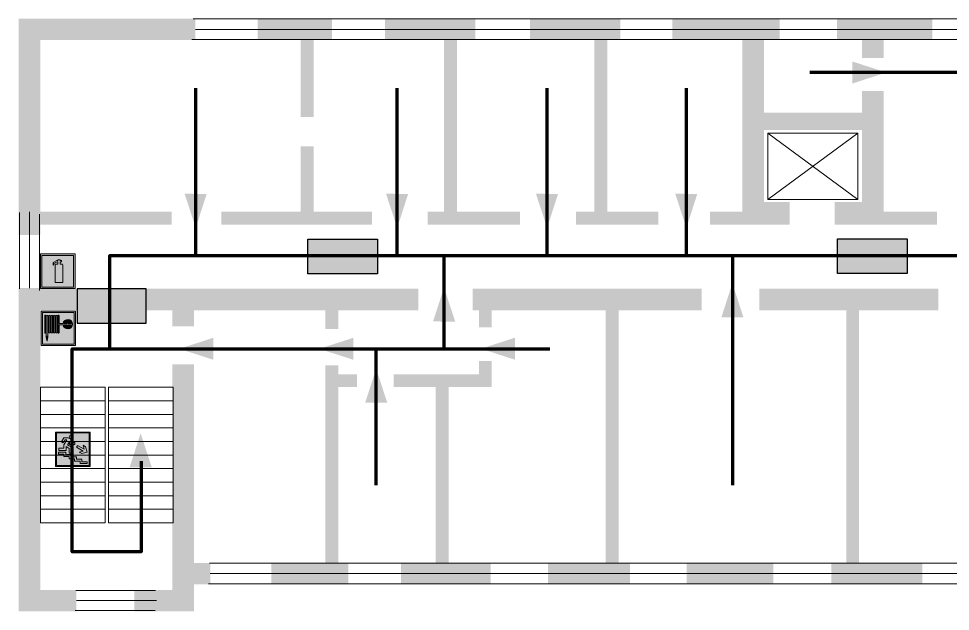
# Model space of a CAD drawing. Header units: millimetres. Extents: x 13114 to 67229, y 22859 to 38520.
# Drawn here: x 22593.3 to 22809.6, y 36075.2 to 36213 of the extents above; entities that cross this region are included whole.
import ezdxf

# ---------------------------------------------------------------- set-up
doc = ezdxf.new("R2010")
doc.units = ezdxf.units.MM
doc.layers.add('План_Штампы', color=7, linetype='Continuous')

# ---------------------------------------------------------------- blocks, each defined once
blk = doc.blocks.new('вниз')
at = {"lineweight": 0, "true_color": 0xffffff}
h = blk.add_hatch(color=7, dxfattribs=at)
h.dxf.hatch_style = 1
h.paths.add_polyline_path([(40994.51, -4472.22), (40986.51, -4472.22), (40986.51, -4480.22), (40994.51, -4480.22)])
h.paths.add_polyline_path([(40994.31, -4472.42), (40994.31, -4480.01), (40986.71, -4480.01), (40986.71, -4472.42)], flags=16)
h.paths.add_polyline_path([(40988.43, -4473.53), (40989.43, -4473.53), (40990.19, -4473.96), (40990.19, -4474.6), (40991, -4474.6), (40991, -4475.06), (40989.73, -4475.06), (40989.73, -4474.46), (40989.3, -4475.18), (40990.17, -4475.7), (40990.17, -4477.11), (40989.63, -4477.11), (40989.63, -4476.01), (40988.94, -4475.59), (40988.94, -4476.46), (40988.94, -4476.46), (40987.47, -4476.46), (40987.26, -4476.46), (40987.26, -4475.92), (40988.4, -4475.92), (40988.4, -4475.2), (40989.1, -4473.99), (40988.66, -4473.99), (40988.24, -4474.7), (40987.86, -4474.47), (40988.41, -4473.56)], flags=0)
h.paths.add_polyline_path([(40990.55, -4473.29, -1), (40989.69, -4473.29, -1)], flags=0)
h.paths.add_polyline_path([(40988.85, -4476.89), (40988.85, -4477.43), (40990.1, -4477.43), (40990.1, -4477.99), (40991.34, -4477.99), (40991.34, -4478.54), (40992.59, -4478.54), (40992.59, -4479.09), (40993.83, -4479.09), (40993.83, -4479.52), (40992.17, -4479.52), (40992.17, -4478.97), (40990.91, -4478.97), (40990.91, -4478.41), (40989.68, -4478.41), (40989.68, -4477.86), (40988.43, -4477.86), (40988.43, -4477.31), (40987.6, -4477.31), (40987.18, -4477.31), (40987.18, -4476.89)], flags=0)
h.paths.add_polyline_path([(40991.61, -4475.33), (40993.12, -4476.2), (40992.9, -4475.27), (40993.48, -4475.6), (40993.83, -4476.88), (40992.56, -4477.22), (40991.97, -4476.88), (40992.9, -4476.61), (40991.38, -4475.74), (40991.58, -4475.39)], flags=0)
h.paths.add_polyline_path([(40990.19, -4473.96), (40989.43, -4473.53), (40988.43, -4473.53), (40988.41, -4473.56), (40987.86, -4474.47), (40988.24, -4474.7), (40988.66, -4473.99), (40989.1, -4473.99), (40988.4, -4475.2), (40988.4, -4475.92), (40987.26, -4475.92), (40987.26, -4476.46), (40987.47, -4476.46), (40988.94, -4476.46), (40988.94, -4476.27), (40988.94, -4475.59), (40989.63, -4476.01), (40989.63, -4477.11), (40990.17, -4477.11), (40990.17, -4475.7), (40989.3, -4475.18), (40989.73, -4474.46), (40989.73, -4475.06), (40991, -4475.06), (40991, -4474.6), (40990.19, -4474.6)], flags=0)
h.paths.add_polyline_path([(40990.55, -4473.29, 1), (40989.69, -4473.29, 1)], flags=0)
h.paths.add_polyline_path([(40991.61, -4475.33), (40991.58, -4475.39), (40991.38, -4475.74), (40992.9, -4476.61), (40991.97, -4476.88), (40992.56, -4477.22), (40993.83, -4476.88), (40993.48, -4475.6), (40992.9, -4475.27), (40993.12, -4476.2)], flags=0)
h.paths.add_polyline_path([(40990.1, -4477.43), (40988.85, -4477.43), (40988.85, -4476.89), (40987.18, -4476.89), (40987.18, -4477.31), (40987.6, -4477.31), (40988.43, -4477.31), (40988.43, -4477.86), (40989.68, -4477.86), (40989.68, -4478.41), (40990.91, -4478.41), (40990.91, -4478.97), (40992.17, -4478.97), (40992.17, -4479.52), (40993.83, -4479.52), (40993.83, -4479.09), (40992.59, -4479.09), (40992.59, -4478.54), (40991.34, -4478.54), (40991.34, -4477.99), (40990.1, -4477.99)], flags=0)
at = {"lineweight": 0}
h = blk.add_hatch(color=126, dxfattribs=at)
h.dxf.hatch_style = 1
h.paths.add_polyline_path([(40994.31, -4472.42), (40986.71, -4472.42), (40986.71, -4480.01), (40994.31, -4480.01)])
h.paths.add_polyline_path([(40988.43, -4473.53), (40989.43, -4473.53), (40990.19, -4473.96), (40990.19, -4474.6), (40991, -4474.6), (40991, -4475.06), (40989.73, -4475.06), (40989.73, -4474.46), (40989.3, -4475.18), (40990.17, -4475.7), (40990.17, -4477.11), (40989.63, -4477.11), (40989.63, -4476.01), (40988.94, -4475.59), (40988.94, -4476.46), (40988.94, -4476.46), (40987.47, -4476.46), (40987.26, -4476.46), (40987.26, -4475.92), (40988.4, -4475.92), (40988.4, -4475.2), (40989.1, -4473.99), (40988.66, -4473.99), (40988.24, -4474.7), (40987.86, -4474.47), (40988.41, -4473.56)], flags=16)
h.paths.add_polyline_path([(40990.55, -4473.29, -1), (40989.69, -4473.29, -1)], flags=16)
h.paths.add_polyline_path([(40988.85, -4476.89), (40988.85, -4477.43), (40990.1, -4477.43), (40990.1, -4477.99), (40991.34, -4477.99), (40991.34, -4478.54), (40992.59, -4478.54), (40992.59, -4479.09), (40993.83, -4479.09), (40993.83, -4479.52), (40992.17, -4479.52), (40992.17, -4478.97), (40990.91, -4478.97), (40990.91, -4478.41), (40989.68, -4478.41), (40989.68, -4477.86), (40988.43, -4477.86), (40988.43, -4477.31), (40987.6, -4477.31), (40987.18, -4477.31), (40987.18, -4476.89)], flags=16)
h.paths.add_polyline_path([(40991.61, -4475.33), (40993.12, -4476.2), (40992.9, -4475.27), (40993.48, -4475.6), (40993.83, -4476.88), (40992.56, -4477.22), (40991.97, -4476.88), (40992.9, -4476.61), (40991.38, -4475.74), (40991.58, -4475.39)], flags=16)
at = {"lineweight": 0, "true_color": 0xffffff}
h = blk.add_hatch(color=7, dxfattribs=at)
h.dxf.hatch_style = 1
h.paths.add_polyline_path([(40989.73, -4474.46), (40989.73, -4475.06), (40991, -4475.06), (40991, -4474.6), (40990.19, -4474.6), (40990.19, -4473.96), (40989.43, -4473.53), (40988.43, -4473.53), (40988.41, -4473.56), (40987.86, -4474.47), (40988.24, -4474.7), (40988.66, -4473.99), (40989.1, -4473.99), (40988.4, -4475.2), (40988.4, -4475.92), (40987.26, -4475.92), (40987.26, -4476.46), (40987.47, -4476.46), (40988.94, -4476.46), (40988.94, -4475.59), (40989.63, -4476.01), (40989.63, -4477.11), (40990.17, -4477.11), (40990.17, -4475.7), (40989.3, -4475.18)])
h.paths.add_polyline_path([(40989.69, -4473.29, 1), (40990.55, -4473.29, 1)])
h.paths.add_polyline_path([(40991.61, -4475.33), (40991.58, -4475.39), (40991.38, -4475.74), (40992.9, -4476.61), (40991.97, -4476.88), (40992.56, -4477.22), (40993.83, -4476.88), (40993.48, -4475.6), (40992.9, -4475.27), (40993.12, -4476.2)])
h.paths.add_polyline_path([(40990.1, -4477.43), (40988.85, -4477.43), (40988.85, -4476.89), (40987.18, -4476.89), (40987.18, -4477.31), (40987.6, -4477.31), (40988.43, -4477.31), (40988.43, -4477.86), (40989.68, -4477.86), (40989.68, -4478.41), (40990.91, -4478.41), (40990.91, -4478.97), (40992.17, -4478.97), (40992.17, -4479.52), (40993.83, -4479.52), (40993.83, -4479.09), (40992.59, -4479.09), (40992.59, -4478.54), (40991.34, -4478.54), (40991.34, -4477.99), (40990.1, -4477.99)])
at = {"color": 126, "lineweight": 0}
for points in [[(40986.51, -4472.22), (40994.51, -4472.22), (40994.51, -4480.22), (40986.51, -4480.22)], [(40986.71, -4472.42), (40994.31, -4472.42), (40994.31, -4480.01), (40986.71, -4480.01)]]:
    blk.add_lwpolyline(points, close=True, dxfattribs=at)
for points in [[(40987.47, -4476.46), (40987.26, -4476.46), (40987.26, -4475.92), (40988.4, -4475.92), (40988.4, -4475.2), (40989.1, -4473.99), (40988.66, -4473.99), (40988.24, -4474.7), (40987.86, -4474.47), (40988.41, -4473.56), (40988.43, -4473.53), (40989.43, -4473.53), (40990.19, -4473.96), (40990.19, -4474.6), (40991, -4474.6), (40991, -4475.06), (40989.73, -4475.06), (40989.73, -4474.46), (40989.3, -4475.18), (40990.17, -4475.7), (40990.17, -4477.11), (40989.63, -4477.11), (40989.63, -4476.01), (40988.94, -4475.59), (40988.94, -4476.46)], [(40987.47, -4476.46), (40988.94, -4476.46), (40988.94, -4476.27)], [(40991.58, -4475.39), (40991.38, -4475.74), (40992.9, -4476.61), (40991.97, -4476.88), (40992.56, -4477.22), (40993.83, -4476.88), (40993.48, -4475.6), (40992.9, -4475.27), (40993.12, -4476.2), (40991.61, -4475.33), (40991.58, -4475.39)], [(40987.6, -4477.31), (40987.18, -4477.31), (40987.18, -4476.89), (40988.85, -4476.89), (40988.85, -4477.43), (40990.1, -4477.43), (40990.1, -4477.99), (40991.34, -4477.99), (40991.34, -4478.54), (40992.59, -4478.54), (40992.59, -4479.09), (40993.83, -4479.09), (40993.83, -4479.52), (40992.17, -4479.52), (40992.17, -4478.97), (40990.91, -4478.97), (40990.91, -4478.41), (40989.68, -4478.41), (40989.68, -4477.86), (40988.43, -4477.86), (40988.43, -4477.31), (40987.6, -4477.31)]]:
    blk.add_lwpolyline(points, dxfattribs=at)
blk.add_circle((40990.12, -4473.29), 0.432, dxfattribs=at)
blk = doc.blocks.new('A$C7B4425F7')
at = {"true_color": 0xffffff}
blk.add_hatch(color=7, dxfattribs=at).paths.add_polyline_path([(0, 0), (-16, 0), (-16, -8), (0, -8)])
h = blk.add_hatch(color=126)
h.paths.add_polyline_path([(-0.2, -0.2), (-15.8, -0.2), (-15.8, -7.8), (-0.2, -7.8)])
h.paths.add_polyline_path([(-11.76, -2.03), (-11.76, -3.66), (-11.17, -3.66, -0.568275), (-11.17, -6.18), (-12.58, -6.18), (-12.58, -2.03)], flags=16)
h.paths.add_polyline_path([(-13.33, -4.12, -0.495768), (-13.59, -6.18), (-15.03, -6.18), (-15.03, -2.03), (-13.59, -2.03, -0.487973)], flags=16)
h.paths.add_polyline_path([(-10.25, -2.03), (-9.48, -2.03), (-9.48, -6.18), (-10.25, -6.18)], flags=16)
h.paths.add_polyline_path([(-13.84, -3.69), (-14.24, -3.69), (-14.24, -3.03), (-13.9, -3.03, -0.692621)], flags=0)
h.paths.add_polyline_path([(-9.15, -2.03), (-8.4, -2.03), (-8.04, -3.07), (-7.68, -2.03), (-6.93, -2.03), (-7.64, -4.1), (-6.93, -6.18), (-7.68, -6.18), (-8.04, -5.14), (-8.4, -6.18), (-9.15, -6.18), (-8.44, -4.1)], flags=16)
h.paths.add_polyline_path([(-11.76, -4.46), (-11.42, -4.46, -0.692621), (-11.36, -5.12), (-11.76, -5.12)], flags=0)
h.paths.add_polyline_path([(-13.9, -5.2), (-14.24, -5.2), (-14.24, -4.55), (-13.84, -4.55, -0.708038)], flags=0)
edge = h.paths.add_edge_path(flags=16)
edge.add_ellipse((-5.51, -4.08), major_axis=(0, 2.05), ratio=0.586184, start_angle=0, end_angle=360)
edge = h.paths.add_edge_path(flags=0)
edge.add_ellipse((-5.51, -4.08), major_axis=(0, 1.14), ratio=0.454828, start_angle=0, end_angle=360)
h.paths.add_polyline_path([(-4.13, -4.96, 0.377264), (-3.48, -4.52, 0.0555), (-3.16, -2.03), (-1.66, -2.03), (-1.66, -4.96), (-0.96, -4.96), (-0.96, -7.01), (-1.75, -7.01), (-1.75, -6.18), (-3.3, -6.18), (-3.3, -7.02), (-4.13, -7.02)], flags=16)
h.paths.add_polyline_path([(-2.73, -2.91), (-2.28, -2.91), (-2.28, -4.96), (-3.05, -4.96, 0.079136)], flags=0)
at = {"color": 126}
blk.add_lwpolyline([(-16, -8), (0, -8), (0, 0), (-16, 0)], close=True, dxfattribs=at)
blk = doc.blocks.new('A$C32E8229D')
at = {"true_color": 0xffffff}
blk.add_hatch(color=7, dxfattribs=at).paths.add_polyline_path([(0, 0), (0, -8), (16, -8), (16, 0)])
h = blk.add_hatch(color=126)
h.paths.add_polyline_path([(0.2, -0.2), (15.8, -0.2), (15.8, -7.8), (0.2, -7.8)])
h.paths.add_polyline_path([(13.49, -2.05), (12.08, -2.05), (11.37, -2.63, 0.162397), (11.29, -2.84), (11.29, -3.63), (10.35, -3.63), (10.35, -4.05), (11.68, -4.05), (11.68, -3.48), (12.26, -4.28), (11.29, -5.1), (11.29, -6.78), (11.85, -6.78), (11.85, -5.44), (12.8, -4.64), (12.8, -5.94), (14.46, -5.94), (14.46, -5.39), (13.45, -5.39), (13.45, -3.97), (12.46, -2.59), (13.15, -2.59), (13.69, -3.34), (14.18, -3)], flags=16)
h.paths.add_polyline_path([(10.74, -1.82, 1), (11.8, -1.82, 1)], flags=16)
h.paths.add_polyline_path([(9.39, -3.59), (5.99, -3.59), (6.56, -3.03), (5.91, -3.03), (5.1, -3.83), (5.91, -4.64), (6.56, -4.64), (5.99, -4.09), (9.39, -4.09)], flags=16)
h.paths.add_polyline_path([(4.29, -1.08), (1.72, -1.08), (1.72, -6.6), (4.29, -6.6)], flags=16)
at = {"color": 126}
blk.add_lwpolyline([(16, -8), (0, -8), (0, 0), (16, 0)], close=True, dxfattribs=at)
blk = doc.blocks.new('A$C3AD82952')
at = {"true_color": 0xf5f5ff}
h = blk.add_hatch(color=7, dxfattribs=at)
h.dxf.hatch_style = 1
h.paths.add_polyline_path([(8.21, 8.73, 0.414214), (7.89, 9.05), (7.22, 9.05), (7.22, 9.92), (7.59, 9.92, 1), (7.57, 10.36), (7.22, 10.36), (7.22, 10.6), (6.43, 10.6), (6.43, 10.36), (6.01, 10.36), (4.74, 9.59), (4.74, 8.69), (4.98, 8.73), (4.98, 9.26), (6.12, 9.91), (6.43, 9.91), (6.43, 9.05), (5.76, 9.05, 0.414214), (5.44, 8.73), (5.44, 2.2), (8.21, 2.2)], flags=0)
h.paths.add_polyline_path([(12.8, 12.8), (0, 12.8), (0, 0), (12.8, 0)])
h.paths.add_polyline_path([(0.51, 12.29), (12.29, 12.29), (12.29, 0.51), (0.51, 0.51)], flags=16)
h.paths.add_polyline_path([(4.74, 9.59), (6.01, 10.36), (6.43, 10.36), (6.43, 10.6), (7.22, 10.6), (7.22, 10.36), (7.59, 10.36, -0.94586), (7.59, 9.92), (7.22, 9.92), (7.22, 9.05), (7.89, 9.05, -0.414214), (8.21, 8.73), (8.21, 2.2), (5.44, 2.2), (5.44, 8.73, -0.414214), (5.76, 9.05), (6.43, 9.05), (6.43, 9.91), (6.12, 9.91), (4.98, 9.26), (4.98, 8.73), (4.74, 8.69)], flags=0)
h = blk.add_hatch(color=242)
h.dxf.hatch_style = 1
h.paths.add_polyline_path([(12.29, 12.29), (0.51, 12.29), (0.51, 0.51), (12.29, 0.51)])
h.paths.add_polyline_path([(4.74, 8.69), (4.74, 9.59), (6.01, 10.36), (6.43, 10.36), (6.43, 10.6), (7.22, 10.6), (7.22, 10.36), (7.59, 10.36, -0.94586), (7.59, 9.92), (7.22, 9.92), (7.22, 9.05), (7.89, 9.05, -0.414214), (8.21, 8.73), (8.21, 2.2), (5.44, 2.2), (5.44, 8.73, -0.414214), (5.76, 9.05), (6.43, 9.05), (6.43, 9.91), (6.12, 9.91), (4.98, 9.26), (4.98, 8.73)], flags=16)
h = blk.add_hatch(color=7, dxfattribs=at)
h.dxf.hatch_style = 1
h.paths.add_polyline_path([(8.21, 8.73, 0.414214), (7.89, 9.05), (7.22, 9.05), (7.22, 9.92), (7.59, 9.92, 1), (7.57, 10.36), (7.22, 10.36), (7.22, 10.6), (6.43, 10.6), (6.43, 10.36), (6.01, 10.36), (4.74, 9.59), (4.74, 8.69), (4.98, 8.73), (4.98, 9.26), (6.12, 9.91), (6.43, 9.91), (6.43, 9.05), (5.76, 9.05, 0.414214), (5.44, 8.73), (5.44, 2.2), (8.21, 2.2)])
at = {"color": 242, "lineweight": 5}
for p, q in [((0, 0), (0, 12.8)), ((0, 12.8), (12.8, 12.8)), ((7.22, 10.6), (6.43, 10.6)), ((6.43, 10.6), (6.43, 10.36)), ((7.22, 10.36), (7.22, 10.6)), ((12.8, 0), (12.8, 12.8)), ((6.01, 10.36), (4.74, 9.59)), ((4.74, 9.59), (4.74, 8.69)), ((4.74, 8.69), (4.98, 8.73)), ((4.98, 9.26), (6.12, 9.91)), ((4.98, 8.73), (4.98, 9.26)), ((5.44, 2.2), (5.44, 8.73)), ((5.76, 9.05), (6.43, 9.05)), ((6.01, 10.36), (6.43, 10.36)), ((6.12, 9.91), (6.43, 9.91)), ((6.43, 9.91), (6.43, 9.05)), ((7.59, 10.36), (7.22, 10.36)), ((7.22, 9.05), (7.22, 9.92)), ((7.59, 9.92), (7.22, 9.92)), ((7.89, 9.05), (7.22, 9.05)), ((8.21, 2.2), (8.21, 8.73)), ((0, 0), (12.8, 0)), ((5.44, 2.2), (8.21, 2.2))]:
    blk.add_line(p, q, dxfattribs=at)
blk.add_lwpolyline([(0.51, 12.29), (12.29, 12.29), (12.29, 0.51), (0.51, 0.51)], close=True, dxfattribs=at)
for centre, radius, start, end in [((5.76, 8.73), 0.32, 90, 180), ((7.58, 10.14), 0.223, 273.1875, 86.8125), ((7.89, 8.73), 0.32, 0, 90)]:
    blk.add_arc(centre, radius, start, end, dxfattribs=at)
blk = doc.blocks.new('A$C37112FD5')
at = {"true_color": 0xf5f5ff}
h = blk.add_hatch(color=7, dxfattribs=at)
h.dxf.hatch_style = 1
h.paths.add_polyline_path([(12.8, -7.4), (0, -7.4), (0, -20.2), (12.8, -20.2)])
h.paths.add_polyline_path([(12.29, -7.91), (12.29, -19.69), (0.51, -19.69), (0.51, -7.91)], flags=16)
h.paths.add_polyline_path([(4.98, -9.04, -0.42597), (5.17, -9.22), (5.17, -12.25), (5.17, -15.29, -0.432244), (4.98, -15.47), (4.83, -15.47, -0.42597), (4.64, -15.29), (4.64, -12.25), (4.64, -9.22, -0.432244), (4.83, -9.04)], flags=0)
h.paths.add_polyline_path([(4.28, -9.22), (4.28, -12.25), (4.28, -15.29, -0.432244), (4.09, -15.47), (3.94, -15.47, -0.42597), (3.75, -15.29), (3.75, -12.25), (3.75, -9.22, -0.432244), (3.94, -9.04), (4.09, -9.04, -0.42597)], flags=0)
h.paths.add_polyline_path([(5.72, -9.04), (5.87, -9.04, -0.42597), (6.06, -9.22), (6.06, -12.25), (6.06, -15.29, -0.432244), (5.87, -15.47), (5.72, -15.47, -0.42597), (5.53, -15.29), (5.53, -12.25), (5.53, -9.22, -0.432244)], flags=0)
h.paths.add_polyline_path([(6.42, -8.9), (6.5, -8.9, -0.42597), (6.69, -9.08), (6.69, -12.03), (8.21, -12.03, -15.824349), (8.21, -12.47), (6.69, -12.47), (6.69, -15.42, -0.432244), (6.5, -15.6), (6.42, -15.6)], flags=0)
h.paths.add_polyline_path([(3.39, -9.22), (3.39, -12.25), (3.39, -15.29, -0.432244), (3.2, -15.47), (3.05, -15.47, -0.42597), (2.85, -15.29), (2.85, -12.25), (2.85, -9.22, -0.432244), (3.05, -9.04), (3.2, -9.04, -0.42597)], flags=0)
h.paths.add_polyline_path([(2.5, -9.22), (2.5, -16.71), (1.96, -16.71), (1.96, -9.22, -0.432244), (2.15, -9.04), (2.31, -9.04, -0.42597)], flags=0)
h.paths.add_polyline_path([(1.61, -8.9), (1.61, -15.6), (1.57, -15.6, -0.42597), (1.37, -15.42), (1.37, -12.03), (1.37, -9.09, -0.432244), (1.57, -8.9)], flags=0)
h.paths.add_polyline_path([(9.76, -10.81), (9.76, -12.03), (8.49, -12.03, -0.336371)], flags=0)
h.paths.add_polyline_path([(8.49, -12.47), (9.76, -12.47), (9.76, -13.7, -0.336371)], flags=0)
h.paths.add_polyline_path([(10.11, -10.81, -0.336371), (11.38, -12.03), (10.11, -12.03)], flags=0)
h.paths.add_polyline_path([(10.11, -12.47), (11.38, -12.47, -0.336371), (10.11, -13.7)], flags=0)
h.paths.add_polyline_path([(2.5, -16.84), (2.5, -17.05), (1.97, -17.05), (1.97, -16.84)], flags=0)
h.paths.add_polyline_path([(2.5, -17.24, -0.033778), (2.24, -18.6, -0.033778), (1.97, -17.24)], flags=0)
h = blk.add_hatch(color=242)
h.dxf.hatch_style = 1
h.paths.add_polyline_path([(12.29, -7.91), (0.51, -7.91), (0.51, -19.69), (12.29, -19.69)])
h.paths.add_polyline_path([(6.42, -15.6), (6.42, -8.9), (6.5, -8.9, -0.42597), (6.69, -9.08), (6.69, -12.03), (8.21, -12.03, -15.824349), (8.21, -12.47), (6.69, -12.47), (6.69, -15.42, -0.432244), (6.5, -15.6)], flags=16)
h.paths.add_polyline_path([(5.87, -15.47), (5.72, -15.47, -0.42597), (5.53, -15.29), (5.53, -12.25), (5.53, -9.22, -0.432244), (5.72, -9.04), (5.87, -9.04, -0.42597), (6.06, -9.22), (6.06, -12.25), (6.06, -15.29, -0.432244)], flags=16)
h.paths.add_polyline_path([(4.98, -15.47), (4.83, -15.47, -0.42597), (4.64, -15.29), (4.64, -12.25), (4.64, -9.22, -0.432244), (4.83, -9.04), (4.98, -9.04, -0.42597), (5.17, -9.22), (5.17, -12.25), (5.17, -15.29, -0.432244)], flags=16)
h.paths.add_polyline_path([(4.09, -15.47), (3.94, -15.47, -0.42597), (3.75, -15.29), (3.75, -12.25), (3.75, -9.22, -0.432244), (3.94, -9.04), (4.09, -9.04, -0.42597), (4.28, -9.22), (4.28, -12.25), (4.28, -15.29, -0.432244)], flags=16)
h.paths.add_polyline_path([(3.2, -15.47), (3.05, -15.47, -0.42597), (2.85, -15.29), (2.85, -12.25), (2.85, -9.22, -0.432244), (3.05, -9.04), (3.2, -9.04, -0.42597), (3.39, -9.22), (3.39, -12.25), (3.39, -15.29, -0.432244)], flags=16)
h.paths.add_polyline_path([(2.5, -17.05), (1.97, -17.05), (1.97, -16.84), (2.5, -16.84)], flags=16)
h.paths.add_polyline_path([(2.5, -17.24, -0.033778), (2.24, -18.6, -0.033778), (1.97, -17.24)], flags=16)
h.paths.add_polyline_path([(2.5, -16.71), (1.96, -16.71), (1.96, -9.22, -0.432244), (2.15, -9.04), (2.31, -9.04, -0.42597), (2.5, -9.22)], flags=16)
h.paths.add_polyline_path([(1.61, -15.6), (1.57, -15.6, -0.42597), (1.37, -15.42), (1.37, -12.03), (1.37, -9.09, -0.432244), (1.57, -8.9), (1.61, -8.9)], flags=16)
h.paths.add_polyline_path([(8.49, -12.47), (9.76, -12.47), (9.76, -13.7, -0.336371)], flags=0)
h.paths.add_polyline_path([(10.11, -13.7), (10.11, -12.47), (11.38, -12.47, -0.336371)], flags=0)
h.paths.add_polyline_path([(8.49, -12.03, -0.336371), (9.76, -10.81), (9.76, -12.03)], flags=0)
h.paths.add_polyline_path([(10.11, -12.03), (10.11, -10.81, -0.336371), (11.38, -12.03)], flags=0)
h = blk.add_hatch(color=7, dxfattribs=at)
h.dxf.hatch_style = 1
h.paths.add_polyline_path([(1.61, -8.9), (1.57, -8.9, 0.432244), (1.37, -9.09), (1.37, -12.03), (1.37, -15.42, 0.42597), (1.57, -15.6), (1.61, -15.6)])
h.paths.add_polyline_path([(2.5, -9.22, 0.42597), (2.31, -9.04), (2.15, -9.04, 0.432244), (1.96, -9.22), (1.96, -16.71), (2.5, -16.71)])
h.paths.add_polyline_path([(2.5, -16.84), (1.97, -16.84), (1.97, -17.05), (2.5, -17.05)])
h.paths.add_polyline_path([(2.5, -17.24), (1.97, -17.24, 0.033778), (2.24, -18.6, 0.033778)])
h.paths.add_polyline_path([(3.39, -12.25), (3.39, -9.22, 0.42597), (3.2, -9.04), (3.05, -9.04, 0.432244), (2.85, -9.22), (2.85, -12.25), (2.85, -15.29, 0.42597), (3.05, -15.47), (3.2, -15.47, 0.432244), (3.39, -15.29)])
h.paths.add_polyline_path([(4.28, -12.25), (4.28, -9.22, 0.42597), (4.09, -9.04), (3.94, -9.04, 0.432244), (3.75, -9.22), (3.75, -12.25), (3.75, -15.29, 0.42597), (3.94, -15.47), (4.09, -15.47, 0.432244), (4.28, -15.29)])
h.paths.add_polyline_path([(5.17, -12.25), (5.17, -9.22, 0.42597), (4.98, -9.04), (4.83, -9.04, 0.432244), (4.64, -9.22), (4.64, -12.25), (4.64, -15.29, 0.42597), (4.83, -15.47), (4.98, -15.47, 0.432244), (5.17, -15.29)])
h.paths.add_polyline_path([(6.06, -12.25), (6.06, -9.22, 0.42597), (5.87, -9.04), (5.72, -9.04, 0.432244), (5.53, -9.22), (5.53, -12.25), (5.53, -15.29, 0.42597), (5.72, -15.47), (5.87, -15.47, 0.432244), (6.06, -15.29)])
h.paths.add_polyline_path([(6.69, -12.47), (8.21, -12.47, 15.824349), (8.21, -12.03), (6.69, -12.03), (6.69, -9.08, 0.42597), (6.5, -8.9), (6.42, -8.9), (6.42, -15.6), (6.5, -15.6, 0.432244), (6.69, -15.42)])
h.paths.add_polyline_path([(8.49, -12.47), (9.76, -12.47), (9.76, -13.7, -0.336371)], flags=16)
h.paths.add_polyline_path([(8.49, -12.03, -0.336371), (9.76, -10.81), (9.76, -12.03)], flags=16)
h.paths.add_polyline_path([(10.11, -12.47), (11.38, -12.47, -0.336371), (10.11, -13.7)], flags=16)
h.paths.add_polyline_path([(10.11, -12.03), (10.11, -10.81, -0.336371), (11.38, -12.03)], flags=16)
h = blk.add_hatch(color=242)
h.dxf.hatch_style = 1
h.paths.add_polyline_path([(9.76, -10.81, 0.336371), (8.49, -12.03), (9.76, -12.03)])
h.paths.add_polyline_path([(10.11, -10.81), (10.11, -12.03), (11.38, -12.03, 0.336371)])
h.paths.add_polyline_path([(11.38, -12.47), (10.11, -12.47), (10.11, -13.7, 0.336371)])
h.paths.add_polyline_path([(9.76, -12.47), (8.49, -12.47, 0.336371), (9.76, -13.7)])
at = {"color": 242, "lineweight": 5}
for p, q in [((0, -20.2), (0, -7.4)), ((0, -7.4), (12.8, -7.4)), ((1.37, -12.03), (1.37, -9.08)), ((1.57, -8.9), (1.61, -8.9)), ((1.61, -8.9), (1.61, -15.6)), ((1.96, -16.71), (1.96, -9.22)), ((2.15, -9.04), (2.31, -9.04)), ((2.5, -16.71), (2.5, -9.22)), ((2.85, -12.25), (2.85, -9.22)), ((3.05, -9.04), (3.2, -9.04)), ((3.39, -12.25), (3.39, -9.22)), ((3.75, -12.25), (3.75, -9.22)), ((3.94, -9.04), (4.09, -9.04)), ((4.28, -12.25), (4.28, -9.22)), ((4.64, -12.25), (4.64, -9.22)), ((4.83, -9.04), (4.98, -9.04)), ((5.17, -12.25), (5.17, -9.22)), ((5.53, -12.25), (5.53, -9.22)), ((5.72, -9.04), (5.87, -9.04)), ((6.06, -12.25), (6.06, -9.22)), ((6.42, -8.9), (6.42, -15.6)), ((6.5, -8.9), (6.42, -8.9)), ((6.69, -12.03), (6.69, -9.08)), ((12.8, -20.2), (12.8, -7.4)), ((1.37, -12.03), (1.37, -15.42)), ((2.85, -12.25), (2.85, -15.29)), ((3.39, -12.25), (3.39, -15.29)), ((3.75, -12.25), (3.75, -15.29)), ((4.28, -12.25), (4.28, -15.29)), ((4.64, -12.25), (4.64, -15.29)), ((5.17, -12.25), (5.17, -15.29)), ((5.53, -12.25), (5.53, -15.29)), ((6.06, -12.25), (6.06, -15.29)), ((8.21, -12.03), (6.69, -12.03)), ((8.21, -12.47), (6.69, -12.47)), ((6.69, -12.47), (6.69, -15.42)), ((9.76, -12.03), (8.49, -12.03)), ((9.76, -12.47), (8.49, -12.47)), ((9.76, -10.81), (9.76, -12.03)), ((9.76, -12.47), (9.76, -13.7)), ((10.11, -10.81), (10.11, -12.03)), ((11.38, -12.03), (10.11, -12.03)), ((11.38, -12.47), (10.11, -12.47)), ((10.11, -12.47), (10.11, -13.7)), ((1.57, -15.6), (1.61, -15.6)), ((1.96, -16.71), (2.5, -16.71)), ((1.97, -16.84), (2.5, -16.84)), ((1.97, -17.05), (1.97, -16.84)), ((2.5, -17.05), (1.97, -17.05)), ((1.97, -17.24), (2.5, -17.24)), ((2.5, -16.84), (2.5, -17.05)), ((3.05, -15.47), (3.2, -15.47)), ((3.94, -15.47), (4.09, -15.47)), ((4.83, -15.47), (4.98, -15.47)), ((5.72, -15.47), (5.87, -15.47)), ((6.42, -15.6), (6.5, -15.6)), ((0, -20.2), (12.8, -20.2))]:
    blk.add_line(p, q, dxfattribs=at)
blk.add_lwpolyline([(0.51, -7.91), (12.29, -7.91), (12.29, -19.69), (0.51, -19.69)], close=True, dxfattribs=at)
for centre, radius, start, end in [((1.56, -9.09), 0.182, 87.1027, 180.6071), ((2.15, -9.22), 0.182, 87.1027, 180.6071), ((2.32, -9.22), 0.182, 359.3929, 92.8973), ((3.04, -9.22), 0.182, 87.1027, 180.6071), ((3.21, -9.22), 0.182, 359.3929, 92.8973), ((3.93, -9.22), 0.182, 87.1027, 180.6071), ((4.1, -9.22), 0.182, 359.3929, 92.8973), ((4.82, -9.22), 0.182, 87.1027, 180.6071), ((4.99, -9.22), 0.182, 359.3929, 92.8973), ((5.71, -9.22), 0.182, 87.1027, 180.6071), ((5.88, -9.22), 0.182, 359.3929, 92.8973), ((6.51, -9.09), 0.182, 359.3929, 92.8973), ((9.93, -12.25), 1.74, 187.2319, 172.7681), ((9.93, -12.25), 1.46, 96.9927, 171.3585), ((9.93, -12.25), 1.46, 188.6415, 263.0073), ((9.93, -12.25), 1.46, 8.6415, 83.0073), ((9.93, -12.25), 1.46, 276.9927, 351.3585), ((1.56, -15.42), 0.182, 179.3929, 272.8973), ((12.17, -15.98), 10.27, 187.041, 194.7793), ((-7.7, -15.98), 10.27, 345.2207, 352.959), ((3.04, -15.29), 0.182, 179.3929, 272.8973), ((3.21, -15.29), 0.182, 267.1027, 0.6071), ((3.93, -15.29), 0.182, 179.3929, 272.8973), ((4.1, -15.29), 0.182, 267.1027, 0.6071), ((4.82, -15.29), 0.182, 179.3929, 272.8973), ((4.99, -15.29), 0.182, 267.1027, 0.6071), ((5.71, -15.29), 0.182, 179.3929, 272.8973), ((5.88, -15.29), 0.182, 267.1027, 0.6071), ((6.51, -15.42), 0.182, 267.1027, 0.6071)]:
    blk.add_arc(centre, radius, start, end, dxfattribs=at)

msp = doc.modelspace()

# ---------------------------------------------------------------- linework, layer by layer
at = {"lineweight": 100}
for points, const_width in [([(22595.78, 36162.71), (22595.78, 36210.48), (22634.33, 36210.48)], 5), ([(22648.8, 36210.48), (22666.03, 36210.48)], 5), ([(22660.29, 36210.48), (22660.29, 36190.13)], 3), ([(22678.39, 36210.48), (22699.36, 36210.48)], 5), ([(22712.04, 36210.48), (22733.01, 36210.48)], 5), ([(22745.04, 36210.48), (22770.01, 36210.48)], 5), ([(22763.83, 36210.48), (22763.83, 36167.86), (22772.34, 36167.86)], 5), ([(22783.3, 36210.48), (22805.45, 36210.48)], 5), ([(22791.62, 36210.48), (22791.62, 36203.86)], 5), ([(22782.74, 36167.86), (22791.62, 36167.86), (22791.62, 36196.12)], 5), ([(22660.29, 36166.47), (22660.29, 36183.31)], 3), ([(22606.7, 36077.74), (22595.78, 36077.74), (22595.78, 36150.37)], 5), ([(22595.78, 36147.7), (22608.17, 36147.7)], 5), ([(22631.49, 36141.48), (22631.49, 36147.7), (22622.13, 36147.7)], 5), ([(22631.49, 36147.7), (22686.06, 36147.7)], 5), ([(22698.68, 36147.7), (22751.87, 36147.7)], 5), ([(22765.27, 36147.7), (22806.82, 36147.7)], 5), ([(22631.49, 36084.01), (22631.49, 36132.67)], 5), ([(22637.76, 36084.01), (22631.49, 36084.01), (22631.49, 36077.74), (22620.16, 36077.74)], 5), ([(22651.97, 36084.01), (22669.81, 36084.01)], 5), ([(22682.09, 36084.01), (22702.86, 36084.01)], 5), ([(22716.19, 36084.01), (22735.28, 36084.01)], 5), ([(22748.39, 36084.01), (22768.55, 36084.01)], 5), ([(22781.99, 36084.01), (22803.16, 36084.01)], 5)]:
    msp.add_lwpolyline(points, dxfattribs=dict(at, const_width=const_width))
at = {"lineweight": 0}
for points in [[(22633.77, 36212.9), (23015.63, 36212.9)], [(22634.33, 36210.48), (23016.2, 36210.48)], [(22633.47, 36208.1), (23015.34, 36208.1)], [(22767.27, 36170.93), (22788.13, 36186.36)], [(22767.27, 36186.36), (22788.13, 36170.93)], [(22593.46, 36150.18), (22593.46, 36167.9)], [(22595.78, 36150.37), (22595.78, 36168.09)], [(22598.1, 36149.83), (22598.1, 36167.56)], [(22637.56, 36086.47), (23020.6, 36086.47)], [(22637.76, 36084.01), (23020.8, 36084.01)], [(22637.36, 36081.61), (23020.4, 36081.61)], [(22606.53, 36080.1), (22625.09, 36080.1)], [(22606.7, 36077.74), (22625.26, 36077.74)], [(22606.39, 36075.41), (22624.95, 36075.41)]]:
    msp.add_lwpolyline(points, dxfattribs=at)
for points, const_width in [([(22693.59, 36166.61), (22693.59, 36210.89)], 3), ([(22728.5, 36166.61), (22728.5, 36208.95)], 3), ([(22790.02, 36189.1), (22764.99, 36189.1)], 4), ([(22628.79, 36166.61), (22595.98, 36166.61)], 3), ([(22675.33, 36166.61), (22640.37, 36166.61)], 3), ([(22709.68, 36166.61), (22688.25, 36166.61)], 3), ([(22741.85, 36166.61), (22722.71, 36166.61)], 3), ([(22772.34, 36166.61), (22753.82, 36166.61)], 3), ([(22806.55, 36166.61), (22782.74, 36166.61)], 3), ([(22666, 36147.7), (22666, 36140.88)], 3), ([(22701.66, 36146.96), (22701.66, 36141.26)], 3), ([(22731.09, 36147.57), (22731.09, 36084.01)], 3), ([(22786.95, 36147.57), (22786.95, 36084.01)], 3), ([(22666, 36132.4), (22666, 36083.74)], 3), ([(22701.66, 36133.43), (22701.66, 36128.85), (22680.37, 36128.85)], 3), ([(22666, 36128.85), (22671.82, 36128.85)], 3), ([(22691.61, 36128.85), (22691.61, 36083.55)], 3)]:
    msp.add_lwpolyline(points, dxfattribs=dict(at, const_width=const_width))
at = {"color": 126, "lineweight": 100, "true_color": 0x008754}
for points in [[(22812.57, 36196.78), (22812.57, 36200.47), (22776.97, 36200.47)], [(22634.42, 36157.93), (22634.42, 36196.78)], [(22681.2, 36157.93), (22681.2, 36196.78)], [(22716.01, 36157.93), (22716.01, 36196.78)], [(22748.35, 36157.93), (22748.35, 36196.78)], [(22621.71, 36110.12), (22621.71, 36089.08), (22605.71, 36089.08), (22605.71, 36136.26), (22614.42, 36136.26), (22614.42, 36157.93), (23041.08, 36157.93), (23041.08, 36136.9), (23051.21, 36136.9), (23051.21, 36088.89), (23034.3, 36088.89), (23034.3, 36113.13)], [(22692.09, 36136.26), (22692.09, 36157.93)], [(22759.03, 36157.93), (22759.03, 36104.6)], [(22614.42, 36136.26), (22716.65, 36136.26)], [(22676.2, 36136.26), (22676.2, 36104.6)]]:
    msp.add_lwpolyline(points, dxfattribs=at)
at = {"lineweight": 0}
for points in [[(22767.27, 36170.93), (22788.13, 36170.93), (22788.13, 36186.36), (22767.27, 36186.36)], [(22598.38, 36124.16), (22613.37, 36124.16), (22613.37, 36127.31), (22598.38, 36127.31)], [(22614.16, 36124.16), (22629.15, 36124.16), (22629.15, 36127.31), (22614.16, 36127.31)], [(22598.38, 36121.01), (22613.37, 36121.01), (22613.37, 36124.16), (22598.38, 36124.16)], [(22614.16, 36121.01), (22629.15, 36121.01), (22629.15, 36124.16), (22614.16, 36124.16)], [(22598.38, 36117.86), (22613.37, 36117.86), (22613.37, 36121.01), (22598.38, 36121.01)], [(22614.16, 36117.86), (22629.15, 36117.86), (22629.15, 36121.01), (22614.16, 36121.01)], [(22598.38, 36114.72), (22613.37, 36114.72), (22613.37, 36117.86), (22598.38, 36117.86)], [(22614.16, 36114.72), (22629.15, 36114.72), (22629.15, 36117.86), (22614.16, 36117.86)], [(22598.38, 36111.57), (22613.37, 36111.57), (22613.37, 36114.72), (22598.38, 36114.72)], [(22614.16, 36111.57), (22629.15, 36111.57), (22629.15, 36114.72), (22614.16, 36114.72)], [(22598.38, 36108.42), (22613.37, 36108.42), (22613.37, 36111.57), (22598.38, 36111.57)], [(22614.16, 36108.42), (22629.15, 36108.42), (22629.15, 36111.57), (22614.16, 36111.57)], [(22598.38, 36105.27), (22613.37, 36105.27), (22613.37, 36108.42), (22598.38, 36108.42)], [(22614.16, 36105.27), (22629.15, 36105.27), (22629.15, 36108.42), (22614.16, 36108.42)], [(22598.38, 36102.12), (22613.37, 36102.12), (22613.37, 36105.27), (22598.38, 36105.27)], [(22614.16, 36102.12), (22629.15, 36102.12), (22629.15, 36105.27), (22614.16, 36105.27)], [(22598.38, 36098.98), (22613.37, 36098.98), (22613.37, 36102.12), (22598.38, 36102.12)], [(22614.16, 36098.98), (22629.15, 36098.98), (22629.15, 36102.12), (22614.16, 36102.12)], [(22598.38, 36095.83), (22613.37, 36095.83), (22613.37, 36098.98), (22598.38, 36098.98)], [(22614.16, 36095.83), (22629.15, 36095.83), (22629.15, 36098.98), (22614.16, 36098.98)]]:
    msp.add_lwpolyline(points, close=True, dxfattribs=at)
at = {"layer": 'План_Штампы', "color": 126, "true_color": 0x008754}
for points in [[(22786.86, 36197.88), (22786.87, 36203.02), (22794.75, 36200.47)], [(22631.81, 36172.27), (22636.95, 36172.25), (22634.4, 36164.37)], [(22678.6, 36172.27), (22683.73, 36172.25), (22681.19, 36164.37)], [(22713.41, 36172.27), (22718.54, 36172.25), (22716, 36164.37)], [(22745.75, 36172.27), (22750.88, 36172.25), (22748.34, 36164.37)], [(22694.65, 36142.59), (22689.51, 36142.6), (22692.06, 36150.48)], [(22761.6, 36143.56), (22756.47, 36143.58), (22759.01, 36151.45)], [(22638.52, 36138.83), (22638.51, 36133.7), (22630.63, 36136.24)], [(22671.03, 36138.83), (22671.01, 36133.7), (22663.13, 36136.24)], [(22708.56, 36138.85), (22708.54, 36133.71), (22700.67, 36136.26)], [(22678.89, 36123.7), (22673.75, 36123.72), (22676.3, 36131.6)], [(22624.19, 36108.72), (22619.05, 36108.73), (22621.6, 36116.61)]]:
    msp.add_solid(points, dxfattribs=at)

# ---------------------------------------------------------------- block references
for name, p, xscale, yscale, zscale in [('A$C3AD82952', (22598.37, 36150.29), 0.625, 0.625, 0.625), ('A$C37112FD5', (22598.47, 36149.64), 0.6249984004534781, 0.6249984004534781, 0.6249984004534781)]:
    msp.add_blockref(name, p, dxfattribs=dict(xscale=xscale, yscale=yscale, zscale=zscale))
at = {"color": 126, "true_color": 0x008754}
msp.add_blockref('вниз', (-18384.64, 40589.11), dxfattribs=at)
at = {"layer": 'План_Штампы', "color": 126, "true_color": 0x008754, "xscale": 1.012510887696, "yscale": 1.012510887696, "zscale": 1.012510887696, "rotation": 359.9978653237145}
for p in [(22660.41, 36161.74), (22783.43, 36161.83)]:
    msp.add_blockref('A$C32E8229D', p, dxfattribs=at)
at = {"layer": 'План_Штампы'}
msp.add_blockref('A$C7B4425F7', (22622.9, 36150.18), dxfattribs=at)

doc.saveas('drawing.dxf')
